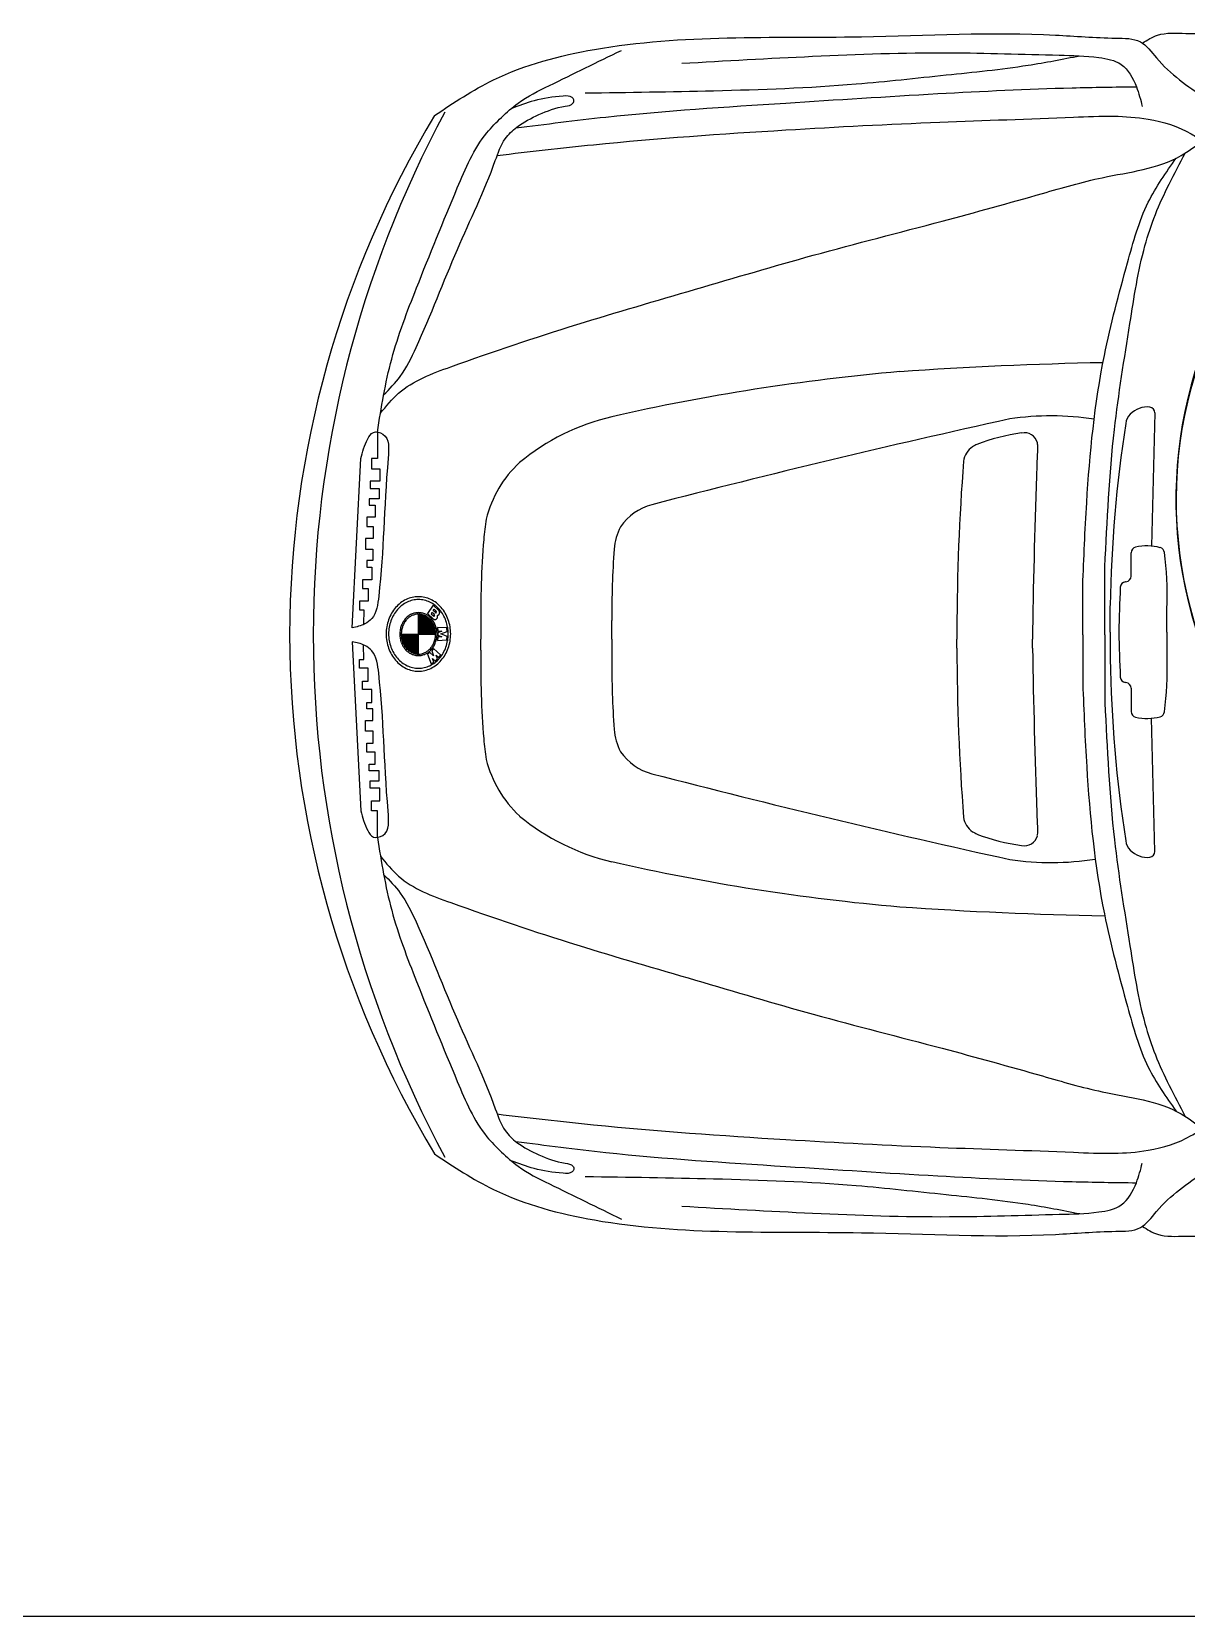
# Model space of a CAD drawing. Header units: millimetres. Extents: x 2646 to 50990, y 12226 to 40347.
# Drawn here: x 44748 to 46520, y 24660 to 27091 of the extents above; entities that cross this region are included whole.
import ezdxf

# ---------------------------------------------------------------- set-up
doc = ezdxf.new("R2010")
doc.units = ezdxf.units.MM
doc.layers.add('www.cad-blocks.net', color=7, linetype='Continuous')

# ---------------------------------------------------------------- blocks, each defined once
blk = doc.blocks.new('A$C60F851DE')
for p, q in [((3.3369, 1.4187), (3.3421, 1.2145)), ((4.5686, 1.0971), (4.5554, 1.3566)), ((3.3734, 1.1684), (3.3734, 1.2043)), ((3.4137, 1.0864), (3.4137, 1.1906)), ((3.3814, 1.1597), (3.3821, 1.1596)), ((3.4476, 1.0864), (3.4476, 1.1614)), ((3.3184, 1.0824), (3.3184, 1.1231)), ((3.4056, 1.0824), (3.4056, 1.1231)), ((4.17, 1.0933), (4.17, 1.1219)), ((4.4355, 1.1213), (4.4325, 1.1175)), ((4.4398, 1.1175), (4.4355, 1.1213)), ((4.4408, 1.1267), (4.4374, 1.1236)), ((4.4374, 1.1236), (4.4398, 1.1175)), ((4.4454, 1.1227), (4.4408, 1.1267)), ((4.4471, 1.131), (4.4432, 1.1283)), ((4.4432, 1.1283), (4.4454, 1.1227)), ((4.4465, 1.1113), (4.4435, 1.1188)), ((4.4435, 1.1188), (4.4492, 1.1138)), ((4.4529, 1.1163), (4.4471, 1.131)), ((3.5246, 1.1071), (3.5246, 1.0933)), ((3.6407, 1.1071), (3.6407, 1.0933)), ((4.371, 1.1102), (4.371, 1.0933)), ((4.4234, 1.0944), (4.4229, 1.089)), ((4.4376, 1.095), (4.4234, 1.0944)), ((4.4325, 1.1175), (4.4436, 1.1077)), ((4.4369, 1.0897), (4.4376, 1.095)), ((4.4436, 1.1077), (4.4465, 1.1113)), ((4.4492, 1.1138), (4.4529, 1.1163)), ((4.4669, 1.1161), (4.4669, 1.0548)), ((4.4685, 1.0854), (4.4685, 1.1161)), ((4.4702, 1.0854), (4.4702, 1.1159)), ((4.4718, 1.0854), (4.4718, 1.1156)), ((4.4735, 1.0854), (4.4735, 1.1151)), ((4.4751, 1.0854), (4.4751, 1.1146)), ((4.4768, 1.0854), (4.4768, 1.1138)), ((4.4784, 1.0854), (4.4784, 1.113)), ((4.4801, 1.0854), (4.4801, 1.112)), ((4.4817, 1.0854), (4.4817, 1.1107)), ((4.4834, 1.0854), (4.4834, 1.1093)), ((4.485, 1.0854), (4.485, 1.1076)), ((4.4867, 1.0854), (4.4867, 1.1056)), ((4.4883, 1.0854), (4.4883, 1.1031)), ((4.49, 1.0854), (4.49, 1.1001)), ((4.4916, 1.0854), (4.4916, 1.0959)), ((3.3184, 1.0824), (3.3184, 1.0418)), ((3.4056, 1.0824), (3.4056, 1.0418)), ((3.4137, 1.0864), (3.4137, 0.9821)), ((3.4476, 1.0864), (3.4476, 1.0113)), ((3.5246, 1.0794), (3.5246, 1.0933)), ((3.6407, 1.0794), (3.6407, 1.0933)), ((4.17, 1.0933), (4.17, 1.0646)), ((4.371, 1.0763), (4.371, 1.0933)), ((4.4229, 1.089), (4.4326, 1.0852)), ((4.4326, 1.0852), (4.4229, 1.0813)), ((4.4229, 1.0813), (4.4234, 1.0759)), ((4.4234, 1.0759), (4.4376, 1.0753)), ((4.4312, 1.0894), (4.4369, 1.0897)), ((4.437, 1.0871), (4.4312, 1.0894)), ((4.4312, 1.0809), (4.437, 1.0833)), ((4.4369, 1.0807), (4.4312, 1.0809)), ((4.4376, 1.0753), (4.4369, 1.0807)), ((4.437, 1.0833), (4.437, 1.0871)), ((4.4931, 1.0854), (4.4406, 1.0854)), ((4.4421, 1.0752), (4.4421, 1.0854)), ((4.4438, 1.0708), (4.4438, 1.0854)), ((4.4454, 1.0677), (4.4454, 1.0854)), ((4.4471, 1.0653), (4.4471, 1.0854)), ((4.4487, 1.0633), (4.4487, 1.0854)), ((4.4504, 1.0616), (4.4504, 1.0854)), ((4.452, 1.0601), (4.452, 1.0854)), ((4.4537, 1.0589), (4.4537, 1.0854)), ((4.4553, 1.0579), (4.4553, 1.0854)), ((4.457, 1.057), (4.457, 1.0854)), ((4.4586, 1.0563), (4.4586, 1.0854)), ((4.4603, 1.0558), (4.4603, 1.0854)), ((4.4619, 1.0553), (4.4619, 1.0854)), ((4.4636, 1.055), (4.4636, 1.0854)), ((4.4652, 1.0548), (4.4652, 1.0854)), ((4.5686, 1.0757), (4.5554, 0.8161)), ((4.4357, 1.049), (4.4443, 1.041)), ((4.4428, 1.0474), (4.4395, 1.0504)), ((4.4408, 1.0524), (4.4442, 1.0494)), ((4.4424, 1.0555), (4.4461, 1.0521)), ((4.4442, 1.0494), (4.4428, 1.0474)), ((4.4474, 1.0541), (4.4438, 1.0575)), ((4.4532, 1.0537), (4.4441, 1.0621)), ((4.4443, 1.041), (4.4532, 1.0537)), ((4.4461, 1.0521), (4.4474, 1.0541)), ((3.3814, 1.0051), (3.3821, 1.0052)), ((3.3734, 0.9964), (3.3734, 0.9606)), ((3.3369, 0.7461), (3.3421, 0.9503))]:
    blk.add_line(p, q)
for points in [[(4.5298, 1.3973), (4.5298, 1.3566), (4.539, 1.3566), (4.539, 1.341), (4.5262, 1.341), (4.5262, 1.3219), (4.5411, 1.3219), (4.5411, 1.3106), (4.5269, 1.3106), (4.5269, 1.295), (4.5425, 1.295), (4.5425, 1.2851), (4.5333, 1.2851), (4.5333, 1.2666), (4.5461, 1.2666), (4.5461, 1.2525), (4.5362, 1.2525), (4.5362, 1.2341), (4.5482, 1.2341), (4.5482, 1.2178), (4.5369, 1.2178), (4.5369, 1.2001), (4.5461, 1.2001), (4.5461, 1.1901), (4.5383, 1.1901), (4.5383, 1.1703), (4.5525, 1.1703), (4.5525, 1.1576), (4.5439, 1.1576), (4.5439, 1.1377), (4.5574, 1.1377), (4.5574, 1.1243), (4.5574, 1.1243), (4.5504, 1.1243), (4.5513, 1.1018)], [(4.5298, 0.7754), (4.5298, 0.8161), (4.539, 0.8161), (4.539, 0.8317), (4.5262, 0.8317), (4.5262, 0.8508), (4.5411, 0.8508), (4.5411, 0.8622), (4.5269, 0.8622), (4.5269, 0.8777), (4.5425, 0.8777), (4.5425, 0.8877), (4.5333, 0.8877), (4.5333, 0.9061), (4.5461, 0.9061), (4.5461, 0.9202), (4.5362, 0.9202), (4.5362, 0.9387), (4.5482, 0.9387), (4.5482, 0.9549), (4.5369, 0.9549), (4.5369, 0.9727), (4.5461, 0.9727), (4.5461, 0.9826), (4.5383, 0.9826), (4.5383, 1.0024), (4.5525, 1.0024), (4.5525, 1.0152), (4.5439, 1.0152), (4.5439, 1.035), (4.5574, 1.035), (4.5574, 1.0484), (4.5574, 1.0484), (4.5504, 1.0484), (4.5513, 1.0709)]]:
    blk.add_lwpolyline(points)
for centre, radius, start, end in [((2.9364, 1.0867), 1.6918, 359.9881, 28.2709), ((3.1141, 1.0828), 1.5504, 0.1297, 31.0655), ((3.2957, -4.7615), 6.2801, 86.04947, 88.92112), ((3.4398, -1.7829), 3.2993, 77.2073, 84.982), ((3.4962, 1.0092), 0.4267, 81.4466, 99.1302), ((4.0919, 1.0989), 0.3447, 50.3999, 76.8416), ((3.3457, 1.4189), 0.00872, 96.3627, 181.4535), ((3.3487, 1.3918), 0.0361, 43.5367, 96.3627), ((3.3559, 1.3986), 0.0262, 8.7902, 43.5367), ((3.5374, 1.3893), 0.0208, 78.2565, 165.1685), ((0.3992, -12.9675), 14.7414, 75.42537, 77.6203), ((1.3475, 1.088), 2.0584, 0.9749, 8.7902), ((3.5698, 1.3853), 0.0534, 169.9749, 178.2179), ((18.3959, 2.1196), 14.8975, 182.81869, 182.92443), ((3.5009, 1.1105), 0.302, 68.8091, 82.2362), ((3.5969, 1.3589), 0.0356, 56.2653, 68.3033), ((3.5984, 1.3615), 0.0326, 8.5311, 55.9559), ((0.1654, 1.1012), 3.4753, 0.097, 4.3754), ((4.1912, 1.2347), 0.177, 14.0104, 47.1395), ((-7.3673, 0.9425), 10.8932, 0.86615, 2.19413), ((4.0868, 1.2174), 0.0851, 34.7268, 75.0119), ((4.0805, 1.2255), 0.0862, 3.9951, 27.8706), ((4.017, 1.2201), 0.3507, 4.2535, 9.4326), ((2.9939, 1.1344), 1.3774, 358.9941, 4.6513), ((2.9288, 1.137), 1.2413, 359.3024, 4.368), ((3.8135, 1.1402), 0.4955, 172.5076, 181.9825), ((3.331, 1.2037), 0.00872, 105.2233, 172.5076), ((3.349, 1.1375), 0.0773, 76.8011, 105.2233), ((3.3646, 1.2043), 0.00872, 0, 76.8011), ((2.6557, 0.8789), 0.6487, 327.6682, 28.1825), ((2.6354, 0.8782), 0.6693, 328.4656, 26.3057), ((3.3821, 1.1684), 0.00872, 180, 265.2052), ((3.3813, 1.1509), 0.00872, 2.9536, 85.2052), ((1.7055, 1.0645), 1.6868, 0.6097, 2.9536), ((4.4744, 1.0888), 0.0562, 139.1576, 149.9974), ((4.4738, 1.0885), 0.0519, 139.1576, 149.9974), ((4.471, 1.0917), 0.0518, 127.7117, 139.166), ((4.4707, 1.0912), 0.0478, 127.7117, 139.166), ((4.4686, 1.0949), 0.0478, 115.6207, 127.7071), ((4.4684, 1.0941), 0.0441, 115.6207, 127.7071), ((4.4673, 1.0976), 0.0448, 102.9815, 115.6001), ((4.4672, 1.0966), 0.0413, 102.9815, 115.6001), ((4.4669, 1.0991), 0.0432, 90.0203, 102.9467), ((4.4669, 1.098), 0.0399, 90.0203, 102.9467), ((4.4669, 1.0935), 0.0249, 90.0203, 102.9467), ((4.4668, 1.0991), 0.0432, 77.0533, 89.9797), ((4.4668, 1.098), 0.0399, 77.0533, 89.9797), ((4.4669, 1.0935), 0.0249, 77.0533, 89.9797), ((4.4665, 1.0966), 0.0413, 64.3999, 77.0185), ((4.4665, 1.0976), 0.0448, 64.3999, 77.0185), ((4.4653, 1.0941), 0.0441, 52.2929, 64.3793), ((4.4652, 1.0949), 0.0478, 52.2929, 64.3793), ((4.463, 1.0912), 0.0478, 40.834, 52.2883), ((4.4627, 1.0917), 0.0518, 40.834, 52.2883), ((4.4599, 1.0885), 0.0519, 30.0026, 40.8424), ((4.4593, 1.0888), 0.0562, 30.0026, 40.8424), ((4.483, 1.0852), 0.0656, 170.2305, 180.0117), ((4.4812, 1.0855), 0.0638, 160.2871, 170.2534), ((4.4781, 1.0866), 0.0605, 149.9808, 160.308), ((4.4817, 1.0852), 0.0606, 170.2305, 180.0117), ((4.4801, 1.0855), 0.0589, 160.2871, 170.2534), ((4.4772, 1.0865), 0.0558, 149.9808, 160.308), ((4.4751, 1.0856), 0.0368, 160.2871, 170.2534), ((4.4733, 1.0863), 0.0349, 149.9808, 160.308), ((4.4751, 1.0856), 0.0345, 160.2871, 170.2534), ((4.4733, 1.0863), 0.0326, 149.9808, 160.308), ((4.4712, 1.0875), 0.0324, 139.1576, 149.9974), ((4.4712, 1.0875), 0.0302, 139.1576, 149.9974), ((4.4693, 1.0892), 0.0299, 127.7117, 139.166), ((4.4693, 1.0892), 0.0276, 127.7117, 139.166), ((4.4678, 1.091), 0.0276, 115.6207, 127.7071), ((4.4678, 1.091), 0.0253, 115.6207, 127.7071), ((4.4671, 1.0926), 0.0258, 102.9815, 115.6001), ((4.4671, 1.0926), 0.0235, 102.9815, 115.6001), ((4.4669, 1.0935), 0.0226, 90.0203, 102.9467), ((4.4669, 1.0935), 0.0226, 77.0533, 89.9797), ((4.4666, 1.0926), 0.0235, 64.3999, 77.0185), ((4.4666, 1.0926), 0.0258, 64.3999, 77.0185), ((4.4659, 1.091), 0.0253, 52.2929, 64.3793), ((4.4659, 1.091), 0.0276, 52.2929, 64.3793), ((4.4645, 1.0892), 0.0276, 40.834, 52.2883), ((4.4645, 1.0892), 0.0299, 40.834, 52.2883), ((4.4625, 1.0875), 0.0302, 30.0026, 40.8424), ((4.4625, 1.0875), 0.0324, 30.0026, 40.8424), ((4.4604, 1.0863), 0.0326, 19.692, 30.0192), ((4.4604, 1.0863), 0.0349, 19.692, 30.0192), ((4.4586, 1.0856), 0.0345, 9.7466, 19.7129), ((4.4586, 1.0856), 0.0368, 9.7466, 19.7129), ((4.4565, 1.0865), 0.0558, 19.692, 30.0192), ((4.4557, 1.0866), 0.0605, 19.692, 30.0192), ((4.4537, 1.0855), 0.0589, 9.7466, 19.7129), ((4.452, 1.0852), 0.0606, 359.9883, 9.7695), ((4.4526, 1.0855), 0.0638, 9.7466, 19.7129), ((4.4508, 1.0852), 0.0656, 359.9883, 9.7695), ((1.7055, 1.1004), 1.6868, 357.0464, 359.3903), ((-7.3673, 1.2441), 10.8932, 357.80587, 359.13385), ((0.1654, 1.0853), 3.4753, 355.6246, 359.903), ((2.9939, 1.0521), 1.3774, 355.3487, 1.0059), ((4.483, 1.0851), 0.0656, 179.9883, 189.7695), ((4.4812, 1.0848), 0.0638, 189.7466, 199.7129), ((4.4817, 1.0851), 0.0606, 179.9883, 189.7695), ((4.4801, 1.0848), 0.0589, 189.7466, 199.7129), ((2.9364, 1.086), 1.6918, 331.7291, 0.0119), ((4.4761, 1.0854), 0.0378, 170.2305, 180.0117), ((4.4761, 1.0854), 0.0378, 179.9883, 189.7695), ((4.4751, 1.0852), 0.0368, 189.7466, 199.7129), ((4.4733, 1.0846), 0.0349, 199.692, 210.0192), ((4.4761, 1.0854), 0.0356, 170.2305, 180.0117), ((4.4761, 1.0854), 0.0356, 179.9883, 189.7695), ((4.4751, 1.0852), 0.0345, 189.7466, 199.7129), ((3.1141, 1.0899), 1.5504, 328.9345, 359.8703), ((4.4733, 1.0846), 0.0326, 199.692, 210.0192), ((4.4604, 1.0846), 0.0326, 329.9808, 340.308), ((4.4604, 1.0846), 0.0349, 329.9808, 340.308), ((4.4586, 1.0852), 0.0345, 340.2871, 350.2534), ((4.4576, 1.0854), 0.0356, 359.9883, 9.7695), ((4.4576, 1.0854), 0.0356, 350.2305, 0.0117), ((4.4586, 1.0852), 0.0368, 340.2871, 350.2534), ((4.4576, 1.0854), 0.0378, 359.9883, 9.7695), ((4.4576, 1.0854), 0.0378, 350.2305, 0.0117), ((4.4537, 1.0848), 0.0589, 340.2871, 350.2534), ((4.452, 1.0851), 0.0606, 350.2305, 0.0117), ((4.4526, 1.0848), 0.0638, 340.2871, 350.2534), ((4.4508, 1.0851), 0.0656, 350.2305, 0.0117), ((2.9288, 1.0495), 1.2413, 355.632, 0.6976), ((4.4781, 1.0837), 0.0605, 199.692, 210.0192), ((4.4772, 1.0838), 0.0558, 199.692, 210.0192), ((4.4744, 1.0815), 0.0562, 210.0026, 220.8424), ((4.4738, 1.0818), 0.0519, 210.0026, 220.8424), ((4.4392, 1.0524), 0.00488, 164.8034, 174.885), ((4.4392, 1.0524), 0.00496, 174.8602, 184.8393), ((4.4392, 1.0524), 0.00489, 184.8145, 194.8901), ((4.439, 1.0524), 0.00468, 154.4487, 164.8269), ((4.439, 1.0523), 0.00468, 194.8665, 205.2331), ((4.4707, 1.0791), 0.0478, 220.834, 232.2883), ((4.4387, 1.0526), 0.00437, 143.6181, 154.4688), ((4.4387, 1.0522), 0.00438, 205.2128, 216.0471), ((4.4384, 1.0528), 0.00403, 132.1729, 143.6312), ((4.4384, 1.052), 0.00404, 216.0337, 227.4724), ((4.4382, 1.053), 0.0037, 120.049, 132.1738), ((4.4381, 1.0532), 0.00344, 107.2993, 120.0333), ((4.438, 1.0534), 0.00328, 94.1188, 107.2665), ((4.4429, 1.0584), 0.0054, 168.5831, 178.6466), ((4.4429, 1.0584), 0.00542, 178.6213, 188.6572), ((4.4427, 1.0584), 0.00522, 158.3168, 168.6076), ((4.4428, 1.0584), 0.00528, 188.6324, 198.8416), ((4.4424, 1.0585), 0.00492, 147.6336, 158.3388), ((4.4421, 1.0587), 0.00455, 136.3748, 147.6499), ((4.4419, 1.059), 0.00418, 124.4433, 136.3808), ((4.4405, 1.0514), 0.0014, 156.2146, 166.3474), ((4.4405, 1.0514), 0.00146, 166.3248, 176.1989), ((4.4405, 1.0514), 0.00148, 176.1753, 185.9758), ((4.4405, 1.0514), 0.00145, 185.9524, 195.8677), ((4.4404, 1.0514), 0.00139, 195.8455, 206.0588), ((4.4404, 1.0515), 0.00132, 145.6723, 156.2344), ((4.4404, 1.0514), 0.0013, 206.04, 216.7165), ((4.4403, 1.0515), 0.00122, 134.5578, 145.6862), ((4.4403, 1.0513), 0.0012, 216.7043, 227.9699), ((4.4402, 1.0516), 0.00112, 122.7937, 134.5615), ((4.4417, 1.0593), 0.00386, 111.8457, 124.4338), ((4.4402, 1.0517), 0.00104, 110.4033, 122.7826), ((4.4402, 1.0517), 0.000985, 97.5403, 110.3758), ((4.4402, 1.0517), 0.000964, 84.4801, 97.5011), ((4.4416, 1.0595), 0.00364, 98.728, 111.8182), ((4.4402, 1.0517), 0.00098, 71.5566, 84.44), ((4.4401, 1.0517), 0.00103, 59.065, 71.5268), ((4.4401, 1.0516), 0.00111, 47.1858, 59.0513), ((4.4416, 1.0596), 0.00355, 85.3736, 98.6869), ((4.4416, 1.0595), 0.0036, 72.138, 85.3304), ((4.4434, 1.0565), 0.0014, 156.091, 166.2145), ((4.4434, 1.0565), 0.00146, 166.192, 176.055), ((4.4434, 1.0565), 0.00148, 176.0316, 185.8184), ((4.4434, 1.0565), 0.00145, 185.795, 195.6935), ((4.4433, 1.0565), 0.00139, 195.6714, 205.8638), ((4.4433, 1.0565), 0.00132, 145.5572, 156.1107), ((4.4433, 1.0564), 0.0013, 205.845, 216.4966), ((4.4432, 1.0566), 0.00122, 134.4516, 145.571), ((4.4432, 1.0564), 0.0012, 216.4843, 227.7215), ((4.4431, 1.0567), 0.00112, 122.6978, 134.4552), ((4.4431, 1.0567), 0.00104, 110.3201, 122.6866), ((4.4415, 1.0593), 0.00378, 59.3421, 72.1055), ((4.4431, 1.0568), 0.000985, 97.4725, 110.2926), ((4.4431, 1.0568), 0.000964, 84.43, 97.4335), ((4.4712, 1.0834), 0.0324, 210.0026, 220.8424), ((4.4431, 1.0568), 0.00098, 71.525, 84.3901), ((4.4414, 1.0591), 0.00407, 47.1843, 59.3271), ((4.443, 1.0567), 0.00103, 59.0514, 71.4954), ((4.443, 1.0567), 0.00111, 47.1887, 59.0378), ((4.4712, 1.0834), 0.0302, 210.0026, 220.8424), ((4.4693, 1.0817), 0.0299, 220.834, 232.2883), ((4.4693, 1.0817), 0.0276, 220.834, 232.2883), ((4.4678, 1.0798), 0.0276, 232.2929, 244.3793), ((4.4678, 1.0798), 0.0253, 232.2929, 244.3793), ((4.4671, 1.0783), 0.0258, 244.3999, 257.0185), ((4.4671, 1.0783), 0.0235, 244.3999, 257.0185), ((4.4669, 1.0774), 0.0249, 257.0533, 269.9797), ((4.4669, 1.0774), 0.0226, 257.0533, 269.9797), ((4.4669, 1.0774), 0.0226, 270.0203, 282.9467), ((4.4669, 1.0774), 0.0249, 270.0203, 282.9467), ((4.4666, 1.0783), 0.0235, 282.9815, 295.6001), ((4.4666, 1.0783), 0.0258, 282.9815, 295.6001), ((4.4659, 1.0798), 0.0253, 295.6207, 307.7071), ((4.4659, 1.0798), 0.0276, 295.6207, 307.7071), ((4.4645, 1.0817), 0.0276, 307.7117, 319.166), ((4.4645, 1.0817), 0.0299, 307.7117, 319.166), ((4.4625, 1.0834), 0.0302, 319.1576, 329.9974), ((4.4625, 1.0834), 0.0324, 319.1576, 329.9974), ((4.463, 1.0791), 0.0478, 307.7117, 319.166), ((4.4599, 1.0818), 0.0519, 319.1576, 329.9974), ((4.4593, 1.0815), 0.0562, 319.1576, 329.9974), ((4.4565, 1.0838), 0.0558, 329.9808, 340.308), ((4.4557, 1.0837), 0.0605, 329.9808, 340.308), ((3.8135, 1.0246), 0.4955, 178.0175, 187.4924), ((1.3475, 1.0768), 2.0584, 351.2098, 359.0251), ((4.471, 1.0786), 0.0518, 220.834, 232.2883), ((4.4686, 1.0754), 0.0478, 232.2929, 244.3793), ((4.4684, 1.0762), 0.0441, 232.2929, 244.3793), ((4.4673, 1.0728), 0.0448, 244.3999, 257.0185), ((4.4672, 1.0737), 0.0413, 244.3999, 257.0185), ((4.4669, 1.0712), 0.0432, 257.0533, 269.9797), ((4.4669, 1.0723), 0.0399, 257.0533, 269.9797), ((4.4668, 1.0723), 0.0399, 270.0203, 282.9467), ((4.4668, 1.0712), 0.0432, 270.0203, 282.9467), ((4.4665, 1.0737), 0.0413, 282.9815, 295.6001), ((4.4665, 1.0728), 0.0448, 282.9815, 295.6001), ((4.4653, 1.0762), 0.0441, 295.6207, 307.7071), ((4.4652, 1.0754), 0.0478, 295.6207, 307.7071), ((4.4627, 1.0786), 0.0518, 307.7117, 319.166), ((3.3821, 0.9964), 0.00872, 94.7948, 180), ((3.3813, 1.0139), 0.00872, 274.7948, 357.0464), ((3.331, 0.9612), 0.00872, 187.4924, 254.7767), ((3.349, 1.0274), 0.0773, 254.7767, 283.1989), ((3.3646, 0.9606), 0.00872, 283.1989, 0), ((4.0805, 0.961), 0.0862, 332.1294, 356.0049), ((4.017, 0.9664), 0.3507, 350.5674, 355.7465), ((4.0868, 0.9692), 0.0851, 284.9881, 325.2732), ((4.1912, 0.9518), 0.177, 312.8605, 345.9896), ((0.3992, 15.154), 14.7414, 282.3797, 284.57463), ((18.3959, 0.067), 14.8975, 177.07557, 177.18131), ((3.5984, 0.825), 0.0326, 304.0441, 351.4689), ((4.0919, 1.0877), 0.3447, 283.1584, 309.6001), ((3.5698, 0.8012), 0.0534, 181.7821, 190.0251), ((3.5374, 0.7973), 0.0208, 194.8315, 281.7435), ((3.5009, 1.0761), 0.302, 277.7638, 291.1909), ((3.5969, 0.8276), 0.0356, 291.6967, 303.7347), ((3.3559, 0.7662), 0.0262, 316.4633, 351.2098), ((3.4962, 1.1773), 0.4267, 261.1046, 278.5534), ((3.3457, 0.7459), 0.00872, 178.5465, 263.6373), ((3.3487, 0.773), 0.0361, 263.6373, 316.4633), ((3.4398, 3.9694), 3.2993, 275.018, 282.7927), ((3.2957, 6.948), 6.2801, 271.10407, 273.95053)]:
    blk.add_arc(centre, radius, start, end)
for points in [[(4.4421, 1.8829), (4.3517, 1.9374), (4.1969, 1.9842), (3.7872, 2.0037), (3.4894, 2.0063), (3.3971, 2.0016), (3.3593, 1.9959), (3.3346, 1.9712), (3.2605, 1.9101)], [(3.3562, 1.994), (3.3332, 2.006), (3.2894, 2.0089), (3.269, 2.0089)], [(4.0629, 1.963), (3.8621, 1.9737), (3.6523, 1.9791), (3.4838, 1.9755), (3.4228, 1.9719), (3.3888, 1.9612), (3.3654, 1.9271), (3.3563, 1.8968)], [(4.2108, 1.9175), (4.014, 1.9209), (3.7952, 1.9313), (3.6571, 1.9451), (3.5316, 1.9601), (3.4521, 1.9745)], [(4.5298, 1.3973), (4.5079, 1.5091), (4.4698, 1.6183), (4.4072, 1.7717), (4.3618, 1.8564), (4.3393, 1.88), (4.3139, 1.9018), (4.266, 1.9288), (4.1555, 1.9828)], [(4.3176, 1.8637), (4.1795, 1.8805), (3.9033, 1.902), (3.6702, 1.9164), (3.4641, 1.9253), (3.3654, 1.9271)], [(4.5202, 1.4541), (4.4948, 1.4826), (4.4703, 1.527), (4.407, 1.6774), (4.3489, 1.8137), (4.3338, 1.8471), (4.3158, 1.8651), (4.2819, 1.8843), (4.2415, 1.8971), (4.2298, 1.9017), (4.2285, 1.907), (4.2308, 1.9103), (4.245, 1.9126), (4.2895, 1.9054), (4.3246, 1.8933)], [(4.3461, 1.8216), (4.1983, 1.8381), (3.9031, 1.8607), (3.6667, 1.8728), (3.4618, 1.8803), (3.4001, 1.8818), (3.3474, 1.8773), (3.2811, 1.8547), (3.2645, 1.8442)], [(4.5251, 1.426), (4.4973, 1.4568), (4.4171, 1.4974), (4.2236, 1.5622), (4.0418, 1.6163), (3.861, 1.6685), (3.6633, 1.7208), (3.5095, 1.7633), (3.4177, 1.7875), (3.3548, 1.8001), (3.2968, 1.8213), (3.2645, 1.8442)], [(3.4137, 1.1906), (3.399, 1.4011), (3.3753, 1.5638), (3.3522, 1.683), (3.3362, 1.731), (3.3151, 1.7777), (3.2904, 1.8252)], [(4.5554, 1.3566), (4.5447, 1.3867), (4.536, 1.3967), (4.5215, 1.3942), (4.5134, 1.3572), (4.5278, 1.1454), (4.5385, 1.111), (4.5491, 1.1028), (4.5686, 1.0971)], [(4.5554, 0.8161), (4.5447, 0.786), (4.536, 0.776), (4.5215, 0.7785), (4.5134, 0.8155), (4.5278, 1.0273), (4.5385, 1.0617), (4.5491, 1.0699), (4.5686, 1.0757)], [(3.4137, 0.9821), (3.399, 0.7716), (3.3753, 0.6089), (3.3522, 0.4897), (3.3362, 0.4417), (3.3151, 0.395), (3.2904, 0.3475)], [(4.5298, 0.7754), (4.5079, 0.6636), (4.4698, 0.5544), (4.4072, 0.401), (4.3618, 0.3163), (4.3393, 0.2927), (4.3139, 0.2709), (4.266, 0.2439), (4.1555, 0.1899)], [(4.5251, 0.7467), (4.4973, 0.7159), (4.4171, 0.6753), (4.2236, 0.6105), (4.0418, 0.5564), (3.861, 0.5042), (3.6633, 0.4519), (3.5095, 0.4094), (3.4177, 0.3852), (3.3548, 0.3726), (3.2968, 0.3514), (3.2645, 0.3286)], [(4.5202, 0.7186), (4.4948, 0.6901), (4.4703, 0.6457), (4.407, 0.4953), (4.3489, 0.359), (4.3338, 0.3256), (4.3158, 0.3076), (4.2819, 0.2884), (4.2415, 0.2756), (4.2298, 0.271), (4.2285, 0.2657), (4.2308, 0.2624), (4.245, 0.2601), (4.2895, 0.2673), (4.3246, 0.2794)], [(4.3461, 0.3511), (4.1983, 0.3346), (3.9031, 0.312), (3.6667, 0.3), (3.4618, 0.2924), (3.4001, 0.2909), (3.3474, 0.2954), (3.2811, 0.318), (3.2645, 0.3286)], [(4.3176, 0.309), (4.1795, 0.2922), (3.9033, 0.2707), (3.6702, 0.2563), (3.4641, 0.2474), (3.3654, 0.2456)], [(4.4421, 0.2898), (4.3517, 0.2353), (4.1969, 0.1885), (3.7872, 0.169), (3.4894, 0.1664), (3.3971, 0.1711), (3.3593, 0.1768), (3.3346, 0.2015), (3.2605, 0.2626)], [(4.0629, 0.2097), (3.8621, 0.199), (3.6523, 0.1936), (3.4838, 0.1972), (3.4228, 0.2008), (3.3888, 0.2115), (3.3654, 0.2456), (3.3563, 0.2759)], [(4.2108, 0.2552), (4.014, 0.2518), (3.7952, 0.2414), (3.6571, 0.2276), (3.5316, 0.2127), (3.4521, 0.1982)], [(3.3562, 0.1787), (3.3332, 0.1667), (3.2894, 0.1638), (3.269, 0.1638)]]:
    blk.add_spline(points, degree=3)
for points in [[(3.4476, 1.1614), (3.4461, 1.2038), (3.4409, 1.3221), (3.4249, 1.4894), (3.3833, 1.6409), (3.3545, 1.7466), (3.3199, 1.7954), (3.3044, 1.8173)], [(3.4476, 1.0113), (3.4461, 0.9689), (3.4409, 0.8506), (3.4249, 0.6833), (3.3833, 0.5318), (3.3545, 0.4262), (3.3199, 0.3773), (3.3044, 0.3555)]]:
    blk.add_open_spline(points, degree=3, knots=[0.0150966, 0.0150966, 0.0150966, 0.0150966, 0.0407382, 0.0864628, 0.1158894, 0.1356581, 0.1517244, 0.1517244, 0.1517244, 0.1517244])
blk = doc.blocks.new('FORMAT')
at = {"layer": 'www.cad-blocks.net', "color": 155, "true_color": 0x546d8e}
blk.add_line((5773, 24660.4), (50990.4, 24660.4), dxfattribs=at)

msp = doc.modelspace()

# ---------------------------------------------------------------- block references
at = {"xscale": 1000, "yscale": 1000, "zscale": 1000, "rotation": 180}
msp.add_blockref('A$C60F851DE', (49808.3, 27252.6), dxfattribs=at)
at = {"layer": 'www.cad-blocks.net'}
msp.add_blockref('FORMAT', (0, 0), dxfattribs=at)

doc.saveas('drawing.dxf')
